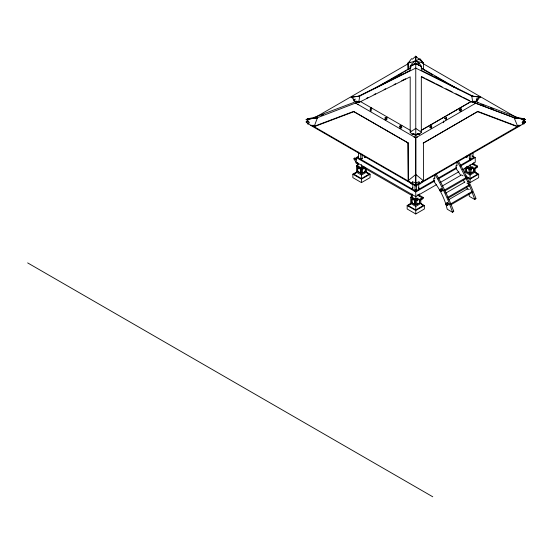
<?xml version="1.0" encoding="UTF-8"?>
<svg xmlns="http://www.w3.org/2000/svg" width="553" height="553" viewBox="0 0 553 553"><rect width="100%" height="100%" fill="white"/><g stroke="black" fill="none" stroke-linecap="round" stroke-linejoin="round"><path stroke-width="0.83" d="M408.052 142.826L408.28 181.038L408.052 142.826L353.63 111.423L313.897 126.423L307.274 123.713L309.452 122.434L306.175 119.489L309.452 118.646L307.274 118.902L309.804 119.206M519.73 125.199L423.259 181.052L423.487 180.776L415.78 174.472L408.045 180.762L411.612 183.935L412.497 181.909L415.773 182.753L415.759 59.945L418.545 63.18L419.195 63.056L421.331 66.408L421.331 70.431L472.801 96.132L480.37 97.245L476.582 99.899L477.709 100.798L472.801 102.554L421.331 76.853L421.331 132.278L419.195 134.579L417.819 133.66M419.99 182.801L415.773 185.234L415.773 183.071L415.773 185.234L411.556 182.794M423.474 69.519L423.48 63.166L419.914 58.666L416.499 60.553M516.661 117.623L423.245 63.713L423.48 63.166L415.752 56.212L415.745 60.159L415.752 56.212L412.476 59.157L411.584 58.666L408.024 63.153L408.052 69.505M400.331 126.354L400.095 126.602M417.142 194.974L422.347 197.974L422.333 198.603A0.767 0.442 60 0 1 422.084 198.838L421.815 198.734M418.033 194.462L423.232 197.462L423.225 198.092A0.767 0.442 60 0 1 422.976 198.327L422.043 198.838M472.186 164.054L476.645 166.626L476.638 167.255A0.767 0.442 60 0 1 476.382 167.49L475.089 167.448A1.03 0.594 60 0 0 475.366 168.388L474.433 168.9L470.714 166.75M473.078 163.536L477.536 166.114L477.529 166.743A0.767 0.442 60 0 1 477.274 166.978L476.444 166.806M421.096 199.094L421.02 199.737L420.128 200.248L416.416 198.105M475.4 167.746L475.317 168.388L476.251 167.877A1.03 0.594 60 0 1 476.029 167.4M353.816 100.798L354.943 99.899L351.155 97.245L359.74 96.056L358.724 102.554L353.816 100.798L355.213 99.028M434.437 174.845A4.929 2.841 60 0 1 434.54 178.184A1.935 1.12 60 0 0 433.884 178.792L433.884 181.467A43.708 25.238 60 0 1 445.946 204.444L447.239 209.228L452.603 212.331L448.663 201.755A160.045 92.399 60 0 0 442.559 188.511L440.914 185.234A160.045 92.399 60 0 0 435.709 175.522L435.045 174.354M436.082 173.76L436.746 174.921A160.045 92.399 60 0 1 441.951 184.64L443.596 187.909A160.045 92.399 60 0 1 449.7 201.161L453.75 211.198L452.603 212.331M468.737 193.674L469.435 196.419L474.799 199.515L470.852 188.946A160.045 92.399 60 0 0 464.755 175.695L463.11 172.418A160.045 92.399 60 0 0 457.905 162.706L457.241 161.545M458.278 160.944L458.942 162.112A160.045 92.399 60 0 1 464.147 171.824L465.785 175.101A160.045 92.399 60 0 1 471.889 188.345L475.946 198.382L474.799 199.515M440.9 191.041L441.591 191.041M371.74 109.964L371.727 109.895M415.759 60.954L423.48 63.153L422.99 62.544M517.726 126.367L514.076 117.706L517.615 117.492L524.244 118.888L521.721 119.192M408.28 181.038L314.125 126.699L317.45 117.72L313.91 117.506L307.274 118.902M423.19 62.966L421.116 60.277M477.661 103.065L477.896 102.519L475.656 101.227M517.401 118.045L517.629 117.499L518.88 118.224M411.612 183.935L412.662 181.882M473.541 101.213L472.801 102.554L471.28 101.427L421.296 130.28M356.637 101.351L358.724 102.554L410.195 76.853L410.195 132.278L412.331 134.579L412.98 133.411L415.759 134.545L418.545 133.411L419.195 134.579M434.354 180.34L415.759 191.075L357.763 157.591L358.503 156.361M362.201 154.218L362.201 158.497L361.462 159.727L360.722 158.497L360.722 153.368M412.801 187.709L412.061 188.939L412.801 188.559L412.801 184.287M416.499 184.716L416.499 189.845L415.759 191.075L415.02 189.845L415.02 184.716M467.105 156.361L466.366 157.591L467.105 157.211L467.105 155.504M470.803 154.218L470.803 158.497L470.064 159.727L469.324 158.497L469.324 154.218M518.431 125.13L517.629 126.409L524.244 123.699L522.073 122.42L525.35 119.476L522.073 118.632L524.244 118.888M358.724 96.132L410.195 70.431L410.195 66.408L412.331 63.056L412.98 63.18L415.759 59.945M313.8 117.526L353.65 102.519L355.883 101.227M477.875 111.416L423.239 143.116L477.875 111.416L517.601 126.416M370.793 109.307L370.793 109.667M418.884 181.882L419.941 183.935L423.501 180.762L423.474 142.84M366.508 168.976L366.508 172.121L369.051 174.188L361.462 178.571L353.872 174.188L356.415 172.121L356.415 165.838L357.86 165.008M420.805 199.543L420.805 203.469L423.356 205.536L415.759 209.919L408.169 205.536L410.72 203.469L410.72 197.193L412.158 196.356M410.195 132.278L415.759 128.4L421.331 132.278M412.331 134.579L413.699 133.66M400.621 73.929L401.347 73.494M370.254 108.962L371.008 109.383L371.008 111.353L370.254 110.932L370.254 108.962L371.575 108.174M430.179 125.192L430.905 124.757M431.665 126.036L430.939 126.471L430.939 128.441L431.665 128.013L431.665 126.036L430.303 125.275M308.982 123.596L306.175 121.971L307.579 121.162L306.189 121.971M313.897 117.513L314.152 118.052M409.427 62.344L408.024 63.153L408.28 69.298M409.904 62.067L408.038 63.153L415.745 60.954M314.83 117.665L408.266 63.699M417.847 64.404L421.331 66.408L415.759 63.713L410.195 66.408L415.759 63.201M375.169 88.141L410.976 67.473M380.575 85.487L382.068 84.63M382.476 84.395L386.913 81.83M387.287 81.616L388.78 80.752M390.273 79.888L393.57 77.987M394.006 77.738L396.529 76.279M398.008 75.422L400.227 74.143M400.718 73.86L403.185 72.436M404.45 71.703L406.144 70.729M407.43 69.982L410.416 68.261M314.982 118.646L357.321 102.381M387.135 119.123L385.787 119.904L385.047 119.476L385.047 117.499L385.787 117.927L387.135 117.153M401.927 127.667L400.586 128.441L399.847 128.019L399.847 126.043L401.188 125.268M399.847 126.043L400.586 126.471L401.927 125.697M358.434 164.628L356.208 163.342L355.828 162.07A1.03 0.594 60 0 1 355.275 161.752A1.03 0.594 60 0 0 355.544 161.13L354.252 159.679A0.767 0.442 60 0 1 353.996 159.153L353.989 158.511L354.881 157.999L356.367 158.856M436.58 184.605L415.759 196.626L356.284 162.285L356.284 157.591L358.517 156.299M420.944 130.522L471.246 101.476M360.722 173.068L357.452 171.52L357.75 167.462L357.75 171.347L360.722 173.068L360.722 169.177L358.496 167.891M459.19 108.609L460.531 109.39L461.271 108.962L461.271 110.932L460.531 111.36L459.19 110.586M419.243 133.48L415.759 135.485L412.98 133.881M474.889 101.351L472.801 102.554L471.778 96.056L472.801 96.132M476.278 100.549L478.366 99.34L476.852 98.586M357.763 162.541L357.763 165.838L361.462 167.974L363.68 166.695M357.452 167.635L360.722 169.177M356.415 165.838L361.462 168.755L364.344 167.089M366.48 172.114L370.068 174.188L370.068 177.644L361.462 182.614L352.855 177.644L352.855 174.188L357.162 171.707M419.713 182.96L415.773 185.234L415.752 137.835L475.684 103.224L515.742 118.335M362.201 169.177L363.687 168.319M353.872 174.188L356.63 172.591M365.471 167.635L362.498 169.349L362.498 173.234L365.471 171.52L365.471 168.409M362.201 173.068L365.471 171.52M366.508 172.121L361.462 175.031L356.415 172.121M352.855 174.188L361.462 179.158L370.068 174.188M421.393 181.992L423.446 180.817M421.614 181.861L423.487 180.776M522.53 123.582L525.35 121.957L523.242 120.741M520.808 125.379L415.759 186.029L310.71 125.379M433.884 178.792L434.921 178.19M460.552 175.107A43.708 25.238 60 0 0 456.08 168.651L456.08 165.976L457.117 165.382M438.073 178.197L456.66 167.462M460.379 165.319L473.762 157.591L473.022 156.361M416.506 191.075L417.992 190.211M470.043 160.163L471.529 159.305M356.284 157.591L415.759 191.932L434.63 181.038M438.066 179.054L456.654 168.319M460.373 166.177L475.241 157.591L475.241 162.285L462.605 169.584M411.757 198.983L415.02 200.532L414.729 204.589L411.757 202.868L411.757 198.983L413.533 199.668M440.299 182.462L458.886 171.734M412.061 193.889L412.061 197.193L415.759 199.329L417.985 198.043M467.105 166.266L470.064 167.974L472.283 166.695M410.72 197.193L415.759 200.103L417.923 198.852M466.055 171.52L469.324 173.068L466.055 171.52L466.055 167.635L469.324 169.177L467.091 167.891M466.462 166.674L470.064 168.755L472.946 167.089M410.72 203.469L415.759 206.38L420.805 203.469L424.365 205.536L424.365 208.993L415.759 213.963L407.16 208.993L407.16 205.536L411.46 203.055M411.757 202.868L415.02 204.416M416.499 200.532L418.732 199.239M473.029 167.891L470.803 169.177L473.327 168.064M408.169 205.536L410.934 203.946M419.029 199.412L416.796 200.698L416.796 204.589L419.768 202.868L419.768 198.983M442.262 186.022L461.499 174.921L463.068 175.826M421.061 199.737A1.03 0.594 60 0 1 420.792 198.804L421.683 198.285A1.03 0.594 60 0 0 421.953 199.225L421.061 199.737A1.03 0.594 60 0 1 420.508 199.412L420.128 200.248M422.347 197.974L423.232 197.462M476.645 166.626L477.536 166.114M422.347 198.527L423.232 198.015M476.645 167.179L477.536 166.667M476.382 167.49L477.232 166.971M439.67 189.651L441.149 190.509L442.628 189.651L442.628 190.681L441.149 191.532L439.67 190.681L439.67 189.651C442.676 186.99 440.941 190.591 441.156 188.836M416.499 204.416L419.768 202.868M474.073 171.52L470.803 173.068L474.073 171.52L474.073 168.409M475.103 168.195L475.103 172.121L470.064 175.031L465.018 172.121L465.018 168.195M443.928 190.405L466.124 177.589M444.667 191.006L466.124 178.619M465.923 176.179L470.064 178.571L477.654 174.188L475.103 172.121M407.16 205.536L415.759 210.506L424.365 205.536M445.69 193.128L464.928 182.027M466.476 177.084L470.064 179.158L478.67 174.188L478.67 177.644L470.064 182.614L467.914 181.37M447.356 197.511L469.552 184.695M448.096 198.105L469.552 185.725M448.421 199.833L467.658 188.725L469.227 189.638M448.787 204.486L447.308 205.343L445.829 204.486L445.829 203.463C448.836 200.794 447.107 204.403 447.315 202.647M445.829 203.463L447.308 204.313L448.787 203.463M450.094 204.216L472.283 191.4M450.833 204.81L472.283 192.423M452.713 211.792L453.75 211.198M474.909 198.983L475.946 198.382M357.542 104.593L358.282 104.171M414.059 137.227L414.798 136.798M410.195 66.408L415.759 63.429M357.763 157.591L358.503 157.211L358.503 152.082M358.468 96.692L415.759 68.088L473.057 96.692M366.39 98.358L367.932 97.591M374.077 94.522L375.611 93.754M384.065 89.538L385.6 88.77M394.047 84.547L395.589 83.779M401.734 80.71L405.577 78.796M410.16 62.136L408.079 63.083M306.175 121.971L308.574 121.066M321.079 115.439L323.484 114.533M315.998 118.266L317.45 117.72L306.175 119.489L317.45 117.72M314.125 126.699L353.865 111.699L408.287 143.103M420.792 198.804L421.794 198.727M307.274 123.713L308.678 123.34M415.773 182.753L419.05 181.909L419.941 183.935M355.579 102.851L357.252 102.512M359.74 96.056L351.155 97.245L352.821 97.452M478.704 97.452L480.37 97.245L471.778 96.056M417.48 63.242L419.195 63.056M523.843 121.957L525.35 121.957L523.38 120.817M523.829 121.964L525.336 121.964L523.083 121.1L525.35 121.957L522.944 121.052M360.722 158.497L362.201 158.497M469.324 158.497L470.803 158.497M415.02 189.845L416.499 189.845M514.076 117.706L525.35 119.476L523.76 119.87L525.35 119.476L514.076 117.699L515.527 118.252M474.35 102.561L476.036 102.899M522.841 123.326L524.244 123.699M477.896 102.519L517.753 117.554M481.663 104.572L484.062 105.478M490.463 107.89L492.868 108.796M475.684 103.224L515.569 118.273M477.64 111.692L517.373 126.699M421.338 62.136L423.467 63.146L422.07 62.344M421.345 76.494L424.414 78.028M425.948 78.796L434.402 83.012M435.937 83.779L442.082 86.849M445.925 88.77L452.071 91.839M455.914 93.754L462.059 96.823M463.594 97.591L469.739 100.66M473.762 157.591L473.022 157.211L473.022 152.939M416.457 63.802L421.331 66.408M370.994 107.662L371.747 108.084M421.296 67.901L459.343 89.869M421.683 68.593L432.778 75.001M434.997 76.279L437.52 77.738M437.955 77.987L439.435 78.844M439.759 79.031L444.232 81.616M444.612 81.83L446.091 82.687M447.571 83.538L450.951 85.487M451.269 85.674L452.755 86.531M453.184 86.78L454.677 87.644M459.93 108.188L461.271 108.962M472.269 155.87L475.241 157.591M410.976 130.715L360.245 101.427L358.724 102.554L357.985 101.213M353.16 99.34L354.549 100.148M355.821 103.224L415.773 137.828M475.082 172.114L478.67 174.188M474.896 172.591L477.654 174.188M466.912 183.167L468.889 184.315M311.795 125.213L313.897 126.423L313.095 125.144M408.045 180.762L410.153 181.992M413.575 190.239L415.033 191.082M353.989 158.511L356.222 159.796M362.153 166.778L411.95 195.527M366.293 172.591L369.051 174.188M421.974 204.741L423.356 205.536M27.65 262.896L432.764 496.788M416.727 136.798L417.46 137.227M447.66 204.762L447.052 204.907M476.313 99.028L477.709 100.798M460.919 109.328L460.877 109.224M415.752 56.226L416.54 57.533M418.725 187.709L419.464 188.939L418.725 188.559L418.725 184.287M422.499 61.929L422.914 62.772M474.433 168.9L474.806 168.064A1.03 0.594 60 0 0 475.366 168.388M415.766 183.064L415.773 185.234M474.944 101.054L474.944 103.611M473.762 162.541L473.762 164.193M473.776 168.243L473.776 171.347M471.101 169.349L471.101 173.234M470.064 164.676L470.064 167.974M470.064 168.755L470.064 178.571M470.064 179.158L470.064 182.614M469.027 169.349L469.027 173.234M466.352 167.462L466.352 171.347M466.027 175.826L466.027 176.856M460.531 109.39L460.531 111.36M447.308 204.313L447.308 205.343M443.651 120.996L443.651 122.704M441.149 190.509L441.149 191.532M419.464 193.889L419.464 196.363M419.471 199.592L419.471 202.702M415.759 191.932L415.759 199.329M415.759 200.103L415.759 209.919M415.759 210.506L415.759 213.963M414.729 200.698L414.729 204.589M412.047 198.81L412.047 202.702M400.586 126.471L400.586 128.441M385.787 117.927L385.787 119.904M365.174 167.462L365.174 171.347M361.462 164.676L361.462 167.974M361.462 168.755L361.462 178.571M361.462 179.158L361.462 182.614M360.425 169.349L360.425 173.234M356.581 101.054L356.581 103.611M354.881 157.999L354.881 158.552M463.469 180.278A43.708 25.238 60 0 1 464.347 182.041M466.435 186.817A43.708 25.238 60 0 1 467.34 189.223M456.08 165.976A1.935 1.12 60 0 1 456.737 165.368A4.929 2.841 60 0 0 456.474 161.607M421.953 199.225A1.03 0.594 60 0 1 421.58 199.059M476.251 167.877A1.03 0.594 60 0 1 475.877 167.711M370.323 109.3L370.614 109.086L370.323 109.3M386.229 118.48L386.243 118.425M386.575 118.681L386.872 118.466L386.575 118.681M401.022 127.017L401.291 126.782L401.022 127.017M401.374 127.225L401.388 127.169M444.723 118.453L445.303 118.529L444.723 118.453M446.084 117.665L446.347 118.003L446.084 117.665M459.522 109.909L460.082 110.068L459.536 109.874M429.833 127.052L430.11 127.384L429.854 127.017M430.179 126.844L430.455 127.176L430.199 126.81M440.9 189.603L441.598 189.658L440.935 189.555M447.066 203.414L447.764 203.463L447.101 203.366M446.478 117.499L445.739 117.927L445.739 119.904L446.478 119.476L446.478 117.499M365.16 157.591L364.42 157.211L364.42 156.361L365.16 157.591"/></g></svg>
